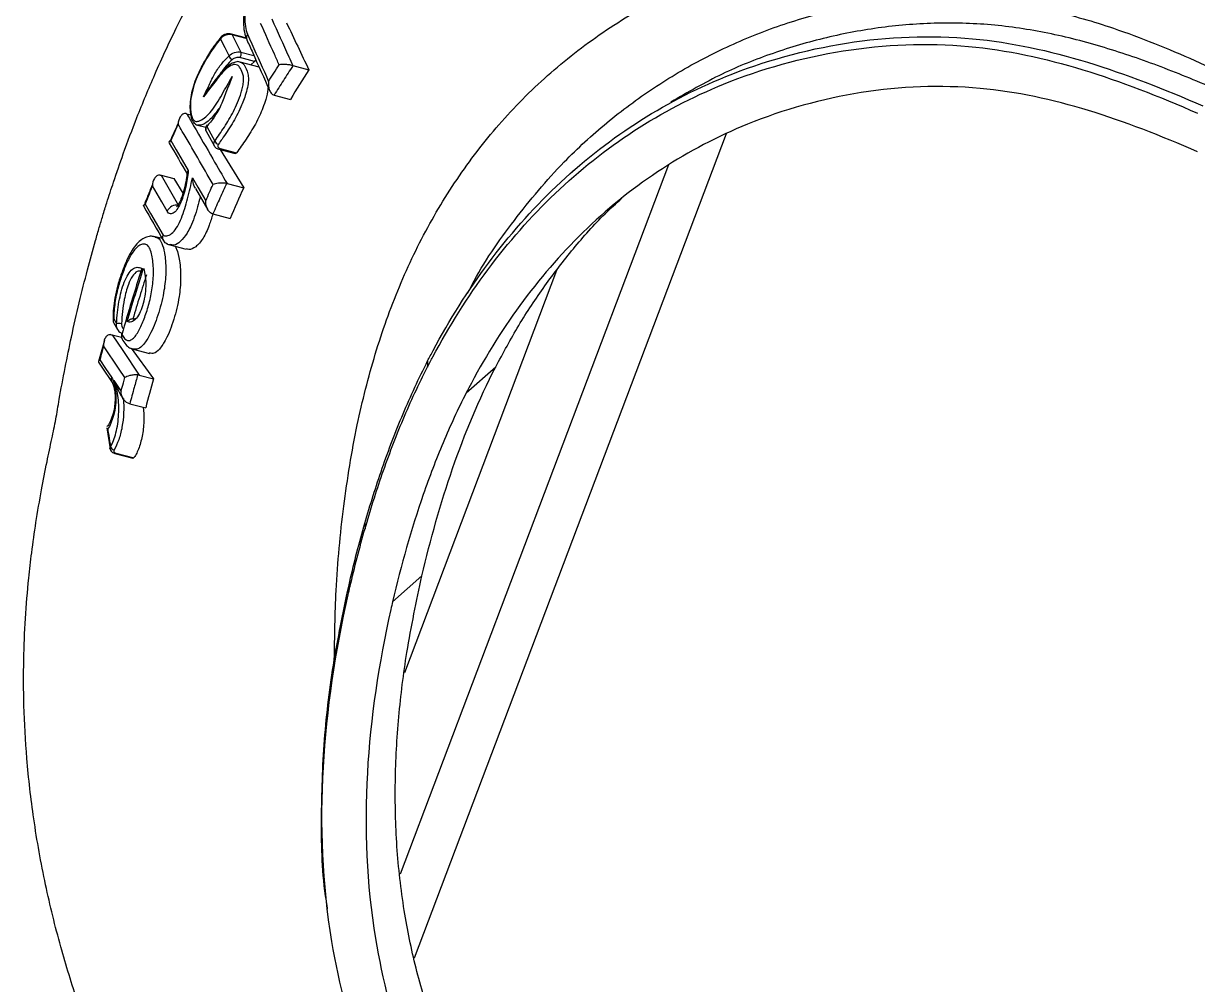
# Paper-space layout '_Dimétrica' of a CAD drawing. Header units: millimetres. Extents: x -54 to 63, y -56 to 58.
# Drawn here: x -54.1 to -3, y -7 to 34.8 of the extents above; entities that cross this region are included whole.
import ezdxf

# ---------------------------------------------------------------- set-up
doc = ezdxf.new("R2010")
doc.units = ezdxf.units.MM

psp = doc.layouts.new('_Dimétrica')

# ---------------------------------------------------------------- linework, layer by layer
at = {"color": 7, "linetype": 'Continuous', "lineweight": 25}
for p, q in [((-44.422, 34.181), (-45.03, 34.338)), ((-44.39, 34.152), (-44.999, 34.31)), ((-45.498, 34.198), (-45.495, 34.202)), ((-44.032, 33.147), (-44.673, 33.314)), ((-43.831, 32.907), (-44.654, 33.12)), ((-44.032, 33.147), (-44.184, 32.998)), ((-42.367, 32.968), (-41.665, 32.786)), ((-43.174, 31.682), (-42.465, 31.498)), ((-46.978, 30.871), (-46.804, 30.826)), ((-2.989, 30.898), (-2.991, 30.893)), ((-46.505, 30.374), (-46.15, 30.282)), ((-46.135, 30.11), (-45.774, 29.462)), ((-23.504, 30.004), (-37.085, -5.895)), ((-45.589, 29.327), (-44.871, 29.141)), ((-45.524, 29.36), (-44.81, 29.175)), ((-45.524, 29.31), (-44.5, 27.648)), ((-26.009, 28.651), (-37.692, -2.229)), ((-48.092, 28.196), (-47.333, 26.884)), ((-48.092, 28.196), (-47.538, 28.052)), ((-30.135, 28.406), (-30.206, 28.344)), ((-47.538, 28.052), (-47.143, 27.419)), ((-46.601, 27.624), (-46.064, 26.694)), ((-45.225, 27.836), (-44.5, 27.648)), ((-45.838, 26.51), (-45.086, 26.315)), ((-48.04, 25.44), (-48.347, 25.519)), ((-47.712, 25.159), (-46.997, 24.974)), ((-30.88, 24.048), (-37.508, 6.527)), ((-49.306, 21.935), (-49.18, 21.975)), ((-50.166, 21.784), (-49.986, 21.474)), ((-50.151, 21.939), (-50.034, 21.739)), ((-50.565, 20.994), (-50.814, 20.093)), ((-50.22, 21.246), (-49.814, 21.141)), ((-49.399, 20.661), (-48.423, 19.334)), ((-49.307, 20.618), (-48.6, 20.434)), ((-36.494, 20.111), (-36.5, 19.848)), ((-49.049, 19.496), (-48.423, 19.334)), ((-36.5, 19.848), (-36.496, 19.845)), ((-34.814, 18.722), (-33.533, 19.853)), ((-49.82, 18.573), (-49.726, 18.433)), ((-49.459, 18.246), (-48.766, 18.067)), ((-50.163, 17.739), (-50.167, 17.829)), ((-50.459, 17.199), (-50.31, 16.286)), ((-50.106, 16.085), (-49.322, 15.882)), ((-50.058, 16.1), (-49.284, 15.899)), ((-39.228, 13.045), (-39.22, 12.811)), ((-39.22, 12.811), (-39.216, 12.809)), ((-38.019, 9.631), (-36.744, 10.755)), ((-39.886, 10.502), (-39.875, 10.276)), ((-39.875, 10.276), (-39.87, 10.274))]:
    psp.add_line(p, q, dxfattribs=at)
at = {"color": 8, "linetype": 'Continuous', "lineweight": 25}
psp.add_line((-44.621, 33.556), (-44.056, 33.409), dxfattribs=at)
at = {"color": 7, "linetype": 'Continuous', "lineweight": 25, "flags": 128}
for points in [[(-44.999, 34.31), (-44.793, 33.899), (-44.621, 33.556)], [(-45.135, 33.393), (-45.308, 33.737), (-45.508, 34.135)], [(-46.109, 30.318), (-45.93, 29.994), (-45.758, 29.685)], [(-47.67, 29.71), (-47.435, 29.303), (-46.911, 28.396)], [(-47.832, 26.625), (-48.067, 27.032), (-48.473, 27.734)], [(-46.727, 28.077), (-46.492, 27.67), (-46.152, 27.081)], [(-48.786, 26.941), (-48.551, 26.534), (-48, 25.582)], [(-50.22, 21.246), (-49.767, 20.57), (-49.049, 19.496)], [(-49.674, 19.386), (-49.923, 19.758), (-50.596, 20.764)], [(-50.816, 20.061), (-50.669, 19.842), (-50.225, 19.178)], [(-50.763, 20.161), (-50.514, 19.789), (-50.253, 19.399)], [(-50.158, 19.256), (-49.956, 18.955), (-49.84, 18.782)]]:
    psp.add_lwpolyline(points, dxfattribs=at)
at = {"color": 8, "linetype": 'Continuous', "lineweight": 25}
for centre, radius, start, end in [((-45.045, 34.292), 0.049, 22.5181, 72.8485), ((-44.134, 34.188), 0.248, 144.253, 202.0898), ((-45.436, 34.156), 0.0753, 146.0439, 195.7325), ((-45.584, 29.398), 0.0714, 266.7071, 327.6278), ((-50.097, 16.14), 0.0556, 262.0905, 314.5937)]:
    psp.add_arc(centre, radius, start, end, dxfattribs=at)
at = {"color": 7, "linetype": 'Continuous', "lineweight": 25}
for centre, radius, start, end in [((-44.938, 33.431), 0.201, 190.8595, 254.6155), ((-44.849, 33.478), 0.242, 316.9646, 18.6409), ((-46.023, 30.336), 0.0879, 139.7446, 191.8823), ((-45.555, 29.758), 0.215, 199.8691, 258.1635), ((-47.424, 26.449), 0.444, 78.1798, 156.6613), ((-49.992, 19.57), 2.169, 85.4611, 91.1081), ((-49.775, 21.289), 0.0375, 167.2912, 219.9064), ((-50.122, 16.428), 0.183, 197.828, 264.3406)]:
    psp.add_arc(centre, radius, start, end, dxfattribs=at)
for points, knots in [([(-46.108, 37.112), (-46.536, 36.326), (-47.34, 34.852), (-48.332, 32.699), (-49.113, 30.821), (-49.701, 29.251), (-50.13, 28.01), (-50.423, 27.108), (-50.627, 26.45), (-50.79, 25.906), (-51.018, 25.122), (-51.316, 24.03), (-51.667, 22.627), (-51.991, 21.203), (-52.276, 19.808), (-52.524, 18.521), (-52.664, 17.594), (-52.851, 16.725), (-53.079, 15.646), (-53.314, 14.44), (-53.54, 13.118), (-53.723, 11.838), (-53.881, 10.45), (-54.01, 8.895), (-54.087, 7.047), (-54.078, 5.013), (-53.95, 2.702), (-53.653, 0.096), (-53.163, -2.643), (-52.507, -5.316), (-51.759, -7.75), (-50.967, -9.921), (-49.966, -12.323), (-48.659, -15.023), (-46.917, -18.087), (-45.304, -20.553), (-43.916, -22.493), (-42.823, -23.944), (-41.613, -25.463), (-40.325, -26.996), (-39.055, -28.43), (-37.914, -29.662), (-36.682, -30.945), (-35.189, -32.436), (-33.431, -34.098), (-31.596, -35.74), (-29.691, -37.36), (-27.522, -39.103), (-25.098, -40.931), (-22.533, -42.736), (-19.832, -44.51), (-17.045, -46.211), (-14.15, -47.844), (-11.181, -49.386), (-8.036, -50.877), (-4.635, -52.311), (-0.972, -53.637), (2.37, -54.621), (5.252, -55.298), (7.509, -55.732), (9.571, -56.041), (11.396, -56.238), (12.981, -56.345), (14.279, -56.386), (15.346, -56.385), (16.345, -56.359), (17.488, -56.294), (18.864, -56.162), (20.445, -55.929), (22.091, -55.584), (23.626, -55.156), (24.971, -54.693), (26.24, -54.177), (27.544, -53.561), (28.817, -52.866), (29.977, -52.153), (31.072, -51.411), (32.255, -50.529), (33.499, -49.493), (34.729, -48.348), (35.903, -47.132), (37.076, -45.783), (38.216, -44.33), (39.193, -42.961), (39.968, -41.801), (40.562, -40.868), (41.114, -39.97), (41.699, -38.985), (42.369, -37.819), (43.123, -36.461), (43.963, -34.908), (44.852, -33.229), (45.754, -31.481), (46.607, -29.789), (47.383, -28.212), (48.055, -26.819), (48.626, -25.613), (49.099, -24.597), (49.471, -23.786), (49.775, -23.117), (50.075, -22.452), (50.436, -21.641), (50.888, -20.611), (51.427, -19.362), (52.139, -17.673), (52.938, -15.719), (53.743, -13.677), (54.393, -11.971), (54.958, -10.447), (55.499, -8.951), (56.029, -7.443), (56.529, -5.981), (57.042, -4.438), (57.57, -2.848), (58.001, -1.398), (58.461, -0.164), (58.956, 1.196), (59.465, 2.631), (59.965, 4.083), (60.439, 5.5), (60.941, 7.057), (61.463, 8.748), (61.948, 10.429), (62.337, 11.919), (62.66, 13.317), (62.958, 14.841), (63.213, 16.601), (63.354, 18.519), (63.331, 20.442), (63.128, 22.331), (62.721, 24.212), (62.158, 25.924), (61.439, 27.41), (60.656, 28.64), (59.773, 29.755), (58.7, 30.882), (57.421, 32.001), (55.927, 33.101), (54.199, 34.206), (52.206, 35.323), (49.936, 36.466), (47.894, 37.433), (46.123, 38.24), (44.733, 38.856), (43.515, 39.383), (42.55, 39.793), (41.721, 40.137), (40.896, 40.472), (39.988, 40.875), (39.012, 41.322), (37.931, 41.815), (36.692, 42.371), (35.362, 42.962), (33.924, 43.594), (32.405, 44.256), (30.685, 44.997), (28.925, 45.748), (27.306, 46.432), (25.905, 47.021), (24.584, 47.573), (23.122, 48.183), (21.142, 49.008), (18.673, 50.033), (15.745, 51.228), (12.72, 52.419), (9.679, 53.552), (6.737, 54.564), (3.985, 55.416), (1.374, 56.126), (-1.204, 56.719), (-3.749, 57.179), (-6.237, 57.497), (-8.541, 57.663), (-10.648, 57.698), (-12.633, 57.628), (-14.709, 57.446), (-16.858, 57.139), (-19.304, 56.655), (-21.765, 56.023), (-24.477, 55.157), (-26.913, 54.219), (-29.061, 53.242), (-30.827, 52.334), (-32.364, 51.453), (-33.815, 50.533), (-35.166, 49.592), (-36.441, 48.617), (-37.509, 47.725), (-38.382, 46.945), (-39.18, 46.193), (-40.079, 45.291), (-41.114, 44.172), (-42.265, 42.814), (-43.509, 41.192), (-44.829, 39.283), (-45.666, 37.862), (-46.108, 37.112)], [0, 0, 0, 0, 0.00774, 0.014519, 0.020306, 0.025075, 0.028755, 0.031421, 0.033095, 0.034585, 0.036248, 0.040021, 0.044178, 0.048495, 0.052336, 0.056394, 0.059334, 0.062125, 0.065068, 0.068641, 0.072772, 0.076537, 0.07969, 0.084597, 0.089572, 0.095062, 0.101387, 0.108552, 0.116432, 0.12389, 0.13067, 0.136775, 0.142271, 0.151273, 0.160407, 0.169927, 0.174337, 0.179073, 0.184138, 0.18953, 0.194733, 0.199117, 0.202672, 0.208649, 0.21564, 0.221631, 0.227984, 0.235274, 0.243478, 0.251833, 0.259956, 0.268948, 0.27762, 0.286263, 0.295499, 0.305335, 0.315771, 0.326822, 0.333561, 0.339963, 0.34571, 0.350795, 0.355218, 0.358981, 0.361684, 0.364192, 0.367395, 0.37135, 0.375908, 0.381014, 0.385778, 0.389648, 0.393302, 0.397626, 0.402217, 0.405987, 0.409541, 0.413809, 0.418964, 0.423806, 0.428658, 0.433924, 0.439609, 0.444951, 0.448738, 0.451888, 0.45469, 0.458031, 0.461977, 0.466533, 0.471703, 0.477492, 0.48322, 0.488962, 0.49409, 0.498598, 0.502483, 0.505742, 0.508375, 0.510263, 0.512161, 0.514744, 0.518014, 0.521971, 0.526614, 0.533979, 0.540327, 0.545659, 0.549797, 0.554397, 0.559446, 0.563631, 0.567785, 0.573612, 0.578138, 0.581851, 0.585807, 0.590769, 0.59506, 0.599049, 0.60356, 0.609067, 0.614168, 0.618481, 0.622164, 0.626328, 0.631578, 0.637066, 0.642326, 0.647409, 0.652531, 0.657814, 0.661742, 0.665531, 0.669222, 0.672856, 0.677681, 0.682526, 0.687436, 0.693887, 0.700647, 0.707668, 0.711921, 0.716207, 0.719832, 0.72258, 0.724659, 0.727164, 0.729949, 0.73283, 0.735925, 0.7396, 0.743778, 0.747609, 0.752219, 0.757078, 0.762634, 0.767578, 0.771194, 0.774839, 0.779084, 0.783925, 0.792084, 0.800573, 0.809367, 0.81829, 0.826787, 0.834585, 0.841738, 0.848907, 0.856324, 0.863103, 0.869759, 0.875614, 0.880808, 0.886558, 0.89331, 0.89934, 0.907826, 0.915077, 0.923779, 0.930398, 0.935652, 0.941211, 0.945972, 0.95079, 0.955771, 0.960202, 0.963124, 0.966165, 0.969932, 0.974434, 0.979676, 0.98567, 0.992436, 1, 1, 1, 1]), ([(-40.556, 7.097), (-40.541, 8.108), (-40.507, 10.354), (-40.185, 13.775), (-39.628, 17.218), (-38.821, 20.418), (-37.777, 23.359), (-36.448, 26.117), (-34.833, 28.672), (-32.928, 31.003), (-30.73, 33.087), (-28.246, 34.897), (-25.509, 36.409), (-22.57, 37.598), (-19.548, 38.413), (-16.507, 38.848), (-13.496, 38.905), (-10.48, 38.557), (-7.485, 37.861), (-4.511, 36.889), (-0.976, 35.478), (3.1, 33.583), (7.729, 31.318), (12.18, 29.277), (16.475, 27.625), (20.575, 26.242), (24.721, 24.968), (28.442, 23.872), (31.724, 22.892), (34.523, 22.038), (36.879, 21.166), (38.722, 20.244), (40.073, 19.362), (41.241, 18.304), (42.206, 17.038), (42.582, 16.067), (42.775, 15.571)], [0, 0, 0, 0, 0.027727, 0.061628, 0.095063, 0.125011, 0.154567, 0.183839, 0.212974, 0.242156, 0.271606, 0.301565, 0.332013, 0.36268, 0.393295, 0.421625, 0.449592, 0.477225, 0.504862, 0.532766, 0.561035, 0.60612, 0.651664, 0.697136, 0.735652, 0.774181, 0.81294, 0.852096, 0.878491, 0.905026, 0.93075, 0.94539, 0.959342, 0.972754, 0.986059, 1, 1, 1, 1]), ([(-44.272, 36.028), (-44.287, 35.995), (-44.364, 35.828), (-44.448, 35.494), (-44.515, 35.054), (-44.507, 34.63), (-44.457, 34.306), (-44.379, 34.15), (-44.355, 34.102)], [0, 0, 0, 0, 0.05342, 0.263852, 0.473553, 0.686656, 0.904232, 1, 1, 1, 1]), ([(-44.24, 35.981), (-44.356, 35.693), (-44.427, 35.377), (-44.452, 34.937), (-44.446, 34.798), (-44.41, 34.542), (-44.379, 34.43), (-44.335, 34.333)], [0, 0, 0, 0, 0.5, 0.5, 0.75, 0.75, 1, 1, 1, 1]), ([(-34.753, 23.06), (-34.694, 23.177), (-34.127, 24.307), (-32.758, 26.257), (-30.788, 28.623), (-28.721, 30.515), (-26.687, 32.025), (-24.5, 33.319), (-22.186, 34.379), (-19.762, 35.194), (-17.243, 35.739), (-14.639, 35.993), (-11.971, 35.874), (-9.291, 35.403), (-6.315, 34.539), (-3.091, 33.229), (0.362, 31.548), (3.767, 29.764), (7.17, 27.985), (10.634, 26.351), (14.167, 24.93), (17.751, 23.722), (22.559, 22.296), (26.832, 21.171), (30.545, 20.193), (32.484, 19.63), (34.168, 19.022), (35.58, 18.368), (36.581, 17.789), (37.149, 17.348), (37.366, 17.179)], [0, 0, 0, 0, 0.005126, 0.049524, 0.093767, 0.127186, 0.160751, 0.194314, 0.22773, 0.260918, 0.294181, 0.327325, 0.360708, 0.394256, 0.427716, 0.473595, 0.519525, 0.565215, 0.610905, 0.656691, 0.702469, 0.748208, 0.793956, 0.88534, 0.909922, 0.934499, 0.959025, 0.974669, 0.990292, 1, 1, 1, 1]), ([(-42.957, 33.003), (-43.025, 33.156), (-43.094, 33.31), (-43.163, 33.464), (-43.363, 33.91), (-43.563, 34.356), (-43.764, 34.802)], [0, 0, 0, 0, 0.00075, 0.00075, 0.00075, 0.002928262, 0.002928262, 0.002928262, 0.002928262]), ([(-43.277, 34.997), (-43.031, 34.45), (-42.786, 33.903), (-42.541, 33.356), (-42.483, 33.226), (-42.425, 33.097), (-42.367, 32.968)], [0, 0, 0, 0, 0.002672109, 0.002672109, 0.002672109, 0.0033034, 0.0033034, 0.0033034, 0.0033034]), ([(-42.633, 34.83), (-42.472, 34.49), (-42.311, 34.149), (-41.988, 33.467), (-41.828, 33.127), (-41.665, 32.786)], [0, 0, 0, 0, 0.5, 0.5, 1, 1, 1, 1]), ([(-1.93, 31.829), (-2.757, 32.179), (-4.392, 32.871), (-6.867, 33.733), (-9.339, 34.388), (-11.826, 34.778), (-14.304, 34.859), (-16.756, 34.666), (-19.153, 34.222), (-21.473, 33.537), (-23.756, 32.626), (-25.174, 31.804), (-25.907, 31.379)], [0, 0, 0, 0, 0.102402, 0.202418, 0.30069, 0.398374, 0.49714, 0.595588, 0.694967, 0.794614, 0.893807, 1, 1, 1, 1]), ([(-44.999, 34.31), (-45.084, 34.333), (-45.188, 34.326), (-45.377, 34.261), (-45.459, 34.204), (-45.508, 34.135)], [0, 0, 0, 0, 0.5, 0.5, 1, 1, 1, 1]), ([(-45.03, 34.338), (-45.03, 34.338), (-45.068, 34.354), (-45.162, 34.355), (-45.299, 34.334), (-45.419, 34.28), (-45.471, 34.222), (-45.492, 34.199)], [0, 0, 0, 0, 0.0030621, 0.2536582, 0.5206851, 0.8007913, 1, 1, 1, 1]), ([(-44.335, 34.333), (-44.09, 33.786), (-43.845, 33.239), (-43.599, 32.691), (-43.538, 32.555), (-43.477, 32.418), (-43.416, 32.281)], [0, 0, 0, 0, 0.002671984, 0.002671984, 0.002671984, 0.003339843, 0.003339843, 0.003339843, 0.003339843]), ([(-36.494, 20.111), (-36.417, 20.262), (-36.339, 20.411), (-34.839, 23.221), (-33.041, 25.666), (-28.767, 29.742), (-26.293, 31.366), (-20.191, 33.839), (-16.435, 34.471), (-9.422, 33.83), (-6.127, 32.682), (-2.753, 31.212)], [0, 0, 0, 0, 0.012839, 0.012839, 0.242297, 0.242297, 0.471754, 0.471754, 0.747104, 0.747104, 1, 1, 1, 1]), ([(-45.494, 34.195), (-45.597, 34.069), (-45.836, 33.779), (-46.156, 33.26), (-46.43, 32.742), (-46.626, 32.29), (-46.752, 31.889), (-46.825, 31.499), (-46.85, 31.117), (-46.807, 30.801), (-46.763, 30.602), (-46.706, 30.539), (-46.7, 30.532)], [0, 0, 0, 0, 0.136156, 0.314933, 0.467647, 0.57044, 0.663895, 0.751188, 0.834008, 0.923266, 0.991325, 1, 1, 1, 1]), ([(-45.508, 34.135), (-45.679, 33.934), (-45.839, 33.712), (-46.143, 33.23), (-46.287, 32.971), (-46.489, 32.555), (-46.552, 32.412), (-46.665, 32.111), (-46.714, 31.95), (-46.786, 31.623), (-46.81, 31.454), (-46.823, 31.133), (-46.813, 30.978), (-46.77, 30.78), (-46.751, 30.719), (-46.702, 30.619), (-46.672, 30.581), (-46.601, 30.54), (-46.561, 30.536), (-46.48, 30.545), (-46.438, 30.559), (-46.313, 30.615), (-46.229, 30.67), (-46.062, 30.814), (-45.979, 30.902), (-45.819, 31.1), (-45.741, 31.21), (-45.588, 31.451), (-45.516, 31.581), (-45.297, 31.972), (-45.149, 32.231), (-44.999, 32.491)], [0, 0, 0, 0, 0.125, 0.125, 0.25, 0.25, 0.3125, 0.3125, 0.375, 0.375, 0.4375, 0.4375, 0.5, 0.5, 0.53125, 0.53125, 0.5625, 0.5625, 0.59375, 0.59375, 0.625, 0.625, 0.6875, 0.6875, 0.75, 0.75, 0.8125, 0.8125, 0.875, 0.875, 1, 1, 1, 1]), ([(-44.422, 34.179), (-44.415, 34.177), (-44.403, 34.173), (-44.394, 34.159), (-44.39, 34.152)], [0, 0, 0, 0, 0.526749, 1, 1, 1, 1]), ([(-44.364, 34.095), (-44.278, 33.904), (-43.946, 33.163), (-43.614, 32.423), (-43.368, 31.874)], [0, 0, 0, 0, 0.2586427, 1, 1, 1, 1]), ([(-36.5, 19.848), (-36.424, 19.997), (-36.346, 20.146), (-34.855, 22.942), (-33.068, 25.375), (-28.822, 29.428), (-26.366, 31.042), (-20.309, 33.501), (-16.578, 34.13), (-9.628, 33.5), (-6.355, 32.363), (-2.989, 30.898)], [0, 0, 0, 0, 0.012839, 0.012839, 0.242297, 0.242297, 0.471754, 0.471754, 0.747104, 0.747104, 1, 1, 1, 1]), ([(-46.248, 31.603), (-46.168, 31.776), (-46.087, 31.95), (-45.964, 32.21), (-45.923, 32.296), (-45.84, 32.469), (-45.797, 32.551), (-45.659, 32.785), (-45.558, 32.923), (-45.351, 33.173), (-45.244, 33.285), (-45.135, 33.393)], [0, 0, 0, 0, 0.25, 0.25, 0.375, 0.375, 0.5, 0.5, 0.75, 0.75, 1, 1, 1, 1]), ([(-45.135, 33.393), (-45.085, 33.457), (-45.001, 33.511), (-44.811, 33.572), (-44.706, 33.578), (-44.621, 33.556)], [0, 0, 0, 0, 0.5, 0.5, 1, 1, 1, 1]), ([(-44.673, 33.314), (-44.725, 33.327), (-44.791, 33.325), (-44.908, 33.296), (-44.959, 33.27), (-44.992, 33.238)], [0, 0, 0, 0, 0.5, 0.5, 1, 1, 1, 1]), ([(-43.982, 33.243), (-43.985, 33.233), (-43.992, 33.206), (-44.01, 33.172), (-44.026, 33.155), (-44.032, 33.147)], [0, 0, 0, 0, 0.262507, 0.677262, 1, 1, 1, 1]), ([(-45.758, 29.685), (-45.688, 29.782), (-45.618, 29.882), (-45.479, 30.085), (-45.41, 30.188), (-45.205, 30.506), (-45.072, 30.729), (-44.882, 31.098), (-44.82, 31.229), (-44.707, 31.503), (-44.655, 31.645), (-44.589, 31.867), (-44.569, 31.941), (-44.534, 32.092), (-44.52, 32.169), (-44.503, 32.318), (-44.501, 32.392), (-44.515, 32.522), (-44.531, 32.579), (-44.583, 32.738), (-44.624, 32.835), (-44.707, 32.943), (-44.737, 32.971), (-44.806, 33.006), (-44.844, 33.015), (-44.959, 33.015), (-45.042, 32.982), (-45.205, 32.878), (-45.286, 32.806), (-45.521, 32.567), (-45.668, 32.372), (-45.961, 31.988), (-46.105, 31.796), (-46.248, 31.603)], [0, 0, 0, 0, 0.0625, 0.0625, 0.125, 0.125, 0.25, 0.25, 0.3125, 0.3125, 0.375, 0.375, 0.40625, 0.40625, 0.4375, 0.4375, 0.46875, 0.46875, 0.5, 0.5, 0.5625, 0.5625, 0.59375, 0.59375, 0.625, 0.625, 0.6875, 0.6875, 0.75, 0.75, 0.875, 0.875, 1, 1, 1, 1]), ([(-44.653, 33.117), (-44.656, 33.119), (-44.717, 33.153), (-44.861, 33.127), (-45.055, 33.053), (-45.266, 32.886), (-45.519, 32.628), (-45.756, 32.325), (-45.909, 32.115), (-45.964, 32.04)], [0, 0, 0, 0, 0.007522, 0.125897, 0.25182, 0.402303, 0.59441, 0.856118, 1, 1, 1, 1]), ([(-43.416, 32.281), (-43.341, 32.4), (-43.266, 32.519), (-43.19, 32.638), (-43.113, 32.76), (-43.035, 32.881), (-42.957, 33.003)], [0, 0, 0, 0, 0.0004729517, 0.0004729517, 0.0004729517, 0.0009567223, 0.0009567223, 0.0009567223, 0.0009567223]), ([(-42.358, 32.965), (-42.498, 32.751), (-42.636, 32.536), (-42.773, 32.321), (-42.908, 32.108), (-43.042, 31.895), (-43.174, 31.682)], [0, 0, 0, 0, 0.000856119, 0.000856119, 0.000856119, 0.001701371, 0.001701371, 0.001701371, 0.001701371]), ([(-42.367, 32.968), (-42.417, 32.982), (-42.477, 32.993), (-42.593, 33.009), (-42.65, 33.014), (-42.807, 33.02), (-42.893, 33.014), (-42.957, 33.003)], [0, 0, 0, 0, 0.25, 0.25, 0.5, 0.5, 1, 1, 1, 1]), ([(-44.999, 32.491), (-45.082, 32.284), (-45.164, 32.076), (-45.286, 31.765), (-45.326, 31.661), (-45.407, 31.453), (-45.446, 31.349), (-45.668, 30.857), (-45.887, 30.562), (-46.109, 30.318)], [0, 0, 0, 0, 0.25, 0.25, 0.375, 0.375, 0.5, 0.5, 1, 1, 1, 1]), ([(-43.416, 32.281), (-43.418, 32.257), (-43.424, 32.214), (-43.425, 32.154), (-43.421, 32.06), (-43.402, 31.953), (-43.356, 31.843), (-43.308, 31.769), (-43.248, 31.71), (-43.198, 31.691), (-43.174, 31.682)], [0, 0, 0, 0, 0.102703, 0.186212, 0.250529, 0.499413, 0.632452, 0.749888, 0.879112, 1, 1, 1, 1]), ([(-2.987, 29.217), (-6.184, 30.609), (-9.293, 31.689), (-15.893, 32.287), (-19.436, 31.69), (-25.189, 29.354), (-27.522, 27.821), (-31.554, 23.971), (-33.252, 21.661), (-34.668, 19.005), (-34.741, 18.864), (-34.814, 18.722)], [0.7180504, 0.7180504, 0.7180504, 0.7180504, 0.760959, 0.760959, 0.8076771, 0.8076771, 0.8466089, 0.8466089, 0.8855407, 0.8855407, 0.887719, 0.887719, 0.887719, 0.887719]), ([(-46.248, 31.603), (-46.176, 31.724), (-46.089, 31.871), (-45.978, 32.011), (-45.959, 32.036)], [0, 0, 0, 0, 0.8246931, 1, 1, 1, 1]), ([(-43.441, 32.037), (-43.443, 32.003), (-43.449, 31.827), (-43.567, 31.381), (-43.81, 30.735), (-44.191, 30.067), (-44.534, 29.557), (-44.743, 29.267), (-44.81, 29.175)], [0, 0, 0, 0, 0.029155, 0.154017, 0.372768, 0.622592, 0.879341, 1, 1, 1, 1]), ([(-47.006, 30.877), (-47.059, 30.886), (-47.11, 30.874), (-47.198, 30.822), (-47.234, 30.784), (-47.32, 30.649), (-47.349, 30.537), (-47.354, 30.423)], [0, 0, 0, 0, 0.25, 0.25, 0.5, 0.5, 1, 1, 1, 1]), ([(-46.978, 30.871), (-46.878, 30.698), (-46.778, 30.525), (-46.678, 30.351), (-46.399, 29.868), (-46.12, 29.386), (-45.841, 28.903), (-45.636, 28.547), (-45.431, 28.191), (-45.225, 27.836)], [0, 0, 0, 0, 0.000959241, 0.000959241, 0.000959241, 0.00363135, 0.00363135, 0.00363135, 0.005599529, 0.005599529, 0.005599529, 0.005599529]), ([(-47.352, 30.454), (-47.457, 30.231), (-47.587, 29.959), (-47.701, 29.684), (-47.722, 29.633)], [0, 0, 0, 0, 0.816173, 1, 1, 1, 1]), ([(-47.354, 30.423), (-47.403, 30.313), (-47.453, 30.203), (-47.501, 30.093), (-47.558, 29.965), (-47.614, 29.838), (-47.67, 29.71)], [0, 0, 0, 0, 0.0003995513, 0.0003995513, 0.0003995513, 0.0008630711, 0.0008630711, 0.0008630711, 0.0008630711]), ([(-45.835, 27.794), (-46.28, 28.565), (-46.725, 29.335), (-47.171, 30.106), (-47.232, 30.212), (-47.293, 30.317), (-47.354, 30.423)], [0, 0, 0, 0, 0.004265101, 0.004265101, 0.004265101, 0.004849306, 0.004849306, 0.004849306, 0.004849306]), ([(-46.7, 30.532), (-46.671, 30.488), (-46.618, 30.409), (-46.531, 30.389), (-46.491, 30.38)], [0, 0, 0, 0, 0.5482193, 1, 1, 1, 1]), ([(-46.089, 30.392), (-46.111, 30.364), (-46.152, 30.312), (-46.167, 30.217), (-46.158, 30.145), (-46.136, 30.116), (-46.132, 30.111)], [0, 0, 0, 0, 0.338539, 0.644195, 0.935297, 1, 1, 1, 1]), ([(-47.67, 29.71), (-47.675, 29.708), (-47.689, 29.701), (-47.73, 29.679), (-47.766, 29.65), (-47.75, 29.624), (-47.745, 29.615)], [0, 0, 0, 0, 0.082897, 0.224432, 0.759672, 1, 1, 1, 1]), ([(-47.749, 29.613), (-47.746, 29.606), (-47.479, 29.145), (-47.212, 28.683), (-46.949, 28.228)], [0, 0, 0, 0, 0.014067, 1, 1, 1, 1]), ([(-45.769, 29.463), (-45.76, 29.446), (-45.735, 29.399), (-45.669, 29.352), (-45.612, 29.337), (-45.587, 29.33)], [0, 0, 0, 0, 0.258245, 0.683933, 1, 1, 1, 1]), ([(-45.599, 29.548), (-45.626, 29.51), (-45.634, 29.47), (-45.608, 29.4), (-45.573, 29.373), (-45.524, 29.36)], [0, 0, 0, 0, 0.5, 0.5, 1, 1, 1, 1]), ([(-44.81, 29.175), (-44.818, 29.165), (-44.834, 29.147), (-44.856, 29.137), (-44.867, 29.141), (-44.871, 29.143)], [0, 0, 0, 0, 0.409197, 0.818423, 1, 1, 1, 1]), ([(-48.134, 28.203), (-48.187, 28.21), (-48.239, 28.196), (-48.326, 28.141), (-48.361, 28.1), (-48.445, 27.962), (-48.471, 27.849), (-48.473, 27.734)], [0, 0, 0, 0, 0.25, 0.25, 0.5, 0.5, 1, 1, 1, 1]), ([(-46.911, 28.396), (-46.924, 28.277), (-46.935, 28.156), (-46.972, 27.919), (-46.996, 27.802), (-47.05, 27.57), (-47.081, 27.455), (-47.15, 27.235), (-47.187, 27.13), (-47.272, 26.929), (-47.318, 26.838), (-47.418, 26.68), (-47.471, 26.615), (-47.583, 26.527), (-47.64, 26.505), (-47.745, 26.52), (-47.794, 26.559), (-47.832, 26.625)], [0, 0, 0, 0, 0.125, 0.125, 0.25, 0.25, 0.375, 0.375, 0.5, 0.5, 0.625, 0.625, 0.75, 0.75, 0.875, 0.875, 1, 1, 1, 1]), ([(-46.965, 28.294), (-46.972, 28.229), (-46.992, 28.026), (-47.061, 27.68), (-47.164, 27.318), (-47.275, 27.044), (-47.361, 26.889), (-47.419, 26.824), (-47.422, 26.822), (-47.424, 26.821)], [0, 0, 0, 0, 0.106164, 0.32696, 0.558725, 0.724888, 0.853271, 0.942566, 1, 1, 1, 1]), ([(-46.911, 28.396), (-46.917, 28.39), (-46.93, 28.375), (-46.954, 28.341), (-46.958, 28.313), (-46.961, 28.294)], [0, 0, 0, 0, 0.187212, 0.445425, 1, 1, 1, 1]), ([(-48.468, 27.789), (-48.576, 27.535), (-48.706, 27.23), (-48.819, 26.924), (-48.838, 26.873)], [0, 0, 0, 0, 0.836015, 1, 1, 1, 1]), ([(-48.473, 27.734), (-48.52, 27.615), (-48.568, 27.496), (-48.615, 27.377), (-48.672, 27.232), (-48.73, 27.086), (-48.786, 26.941)], [0, 0, 0, 0, 0.0004288727, 0.0004288727, 0.0004288727, 0.0009533956, 0.0009533956, 0.0009533956, 0.0009533956]), ([(-48, 25.582), (-47.936, 25.549), (-47.866, 25.548), (-47.725, 25.593), (-47.655, 25.639), (-47.515, 25.775), (-47.449, 25.863), (-47.325, 26.078), (-47.267, 26.202), (-47.108, 26.592), (-47.02, 26.879), (-46.903, 27.323), (-46.867, 27.474), (-46.798, 27.775), (-46.762, 27.926), (-46.727, 28.077)], [0, 0, 0, 0, 0.125, 0.125, 0.25, 0.25, 0.375, 0.375, 0.5, 0.5, 0.75, 0.75, 0.875, 0.875, 1, 1, 1, 1]), ([(-46.596, 27.627), (-46.615, 27.66), (-46.692, 27.791), (-46.718, 27.95), (-46.726, 28.066), (-46.727, 28.077)], [0, 0, 0, 0, 0.230016, 0.92929, 1, 1, 1, 1]), ([(-46.152, 27.081), (-46.096, 27.209), (-46.04, 27.337), (-45.983, 27.465), (-45.934, 27.575), (-45.885, 27.684), (-45.835, 27.794)], [0, 0, 0, 0, 0.0004639313, 0.0004639313, 0.0004639313, 0.0008633374, 0.0008633374, 0.0008633374, 0.0008633374]), ([(-45.247, 27.841), (-45.344, 27.628), (-45.44, 27.416), (-45.534, 27.203), (-45.637, 26.973), (-45.738, 26.742), (-45.838, 26.51)], [0.000000852, 0.000000852, 0.000000852, 0.000000852, 0.000773262, 0.000773262, 0.000773262, 0.00161133, 0.00161133, 0.00161133, 0.00161133]), ([(-45.247, 27.841), (-45.3, 27.851), (-45.361, 27.856), (-45.481, 27.858), (-45.538, 27.855), (-45.695, 27.839), (-45.777, 27.818), (-45.835, 27.794)], [0, 0, 0, 0, 0.25, 0.25, 0.5, 0.5, 1, 1, 1, 1]), ([(-45.871, 26.52), (-45.921, 26.536), (-45.966, 26.568), (-46.041, 26.651), (-46.071, 26.701), (-46.138, 26.857), (-46.156, 26.972), (-46.152, 27.081)], [0, 0, 0, 0, 0.25, 0.25, 0.5, 0.5, 1, 1, 1, 1]), ([(-33.533, 19.853), (-33.206, 20.458), (-32.551, 21.673), (-31.418, 23.39), (-30.164, 25.013), (-29.041, 26.29), (-28.29, 26.971), (-28.043, 27.195)], [0, 0, 0, 0, 0.2222475, 0.4454174, 0.6676827, 0.8910455, 1, 1, 1, 1]), ([(-48.852, 26.854), (-48.857, 26.862), (-48.872, 26.889), (-48.831, 26.919), (-48.791, 26.938), (-48.786, 26.941)], [0, 0, 0, 0, 0.2845649, 0.9129707, 1, 1, 1, 1]), ([(-48.857, 26.851), (-48.854, 26.847), (-48.561, 26.339), (-48.267, 25.831), (-47.976, 25.328)], [0, 0, 0, 0, 0.007806, 1, 1, 1, 1]), ([(-45.844, 26.512), (-45.895, 26.344), (-46.013, 25.957), (-46.259, 25.422), (-46.571, 25.061), (-46.829, 24.934), (-46.958, 24.978), (-46.993, 24.99)], [0, 0, 0, 0, 0.1935552, 0.4444024, 0.6976928, 0.9175194, 1, 1, 1, 1]), ([(-47.81, 25.201), (-47.888, 25.223), (-47.95, 25.274), (-48.018, 25.413), (-48.024, 25.499), (-48, 25.582)], [0, 0, 0, 0, 0.5, 0.5, 1, 1, 1, 1]), ([(-48.352, 25.51), (-48.405, 25.523), (-48.533, 25.555), (-48.739, 25.507), (-48.956, 25.397), (-49.168, 25.203), (-49.376, 24.919), (-49.582, 24.53), (-49.779, 24.045), (-49.953, 23.525), (-50.083, 23.005), (-50.159, 22.525), (-50.19, 22.137), (-50.181, 21.921), (-50.179, 21.847)], [0, 0, 0, 0, 0.0390836, 0.0962477, 0.1613541, 0.237385, 0.3265833, 0.4308343, 0.5498595, 0.675246, 0.7800278, 0.8730399, 0.9570812, 1, 1, 1, 1]), ([(-49.804, 21.265), (-49.733, 21.128), (-49.647, 21.027), (-49.504, 20.991), (-49.455, 20.998), (-49.357, 21.047), (-49.309, 21.087), (-49.216, 21.19), (-49.171, 21.253), (-49.084, 21.392), (-49.042, 21.468), (-48.922, 21.715), (-48.849, 21.896), (-48.713, 22.283), (-48.65, 22.49), (-48.57, 22.811), (-48.546, 22.921), (-48.503, 23.146), (-48.484, 23.262), (-48.454, 23.493), (-48.443, 23.609), (-48.429, 23.842), (-48.427, 23.96), (-48.431, 24.185), (-48.437, 24.295), (-48.459, 24.509), (-48.474, 24.614), (-48.515, 24.806), (-48.54, 24.895), (-48.604, 25.047), (-48.642, 25.108), (-48.732, 25.183), (-48.782, 25.199), (-48.884, 25.202), (-48.935, 25.189), (-49.038, 25.141), (-49.09, 25.105), (-49.19, 25.015), (-49.239, 24.96), (-49.334, 24.834), (-49.38, 24.763), (-49.468, 24.612), (-49.51, 24.532), (-49.631, 24.278), (-49.706, 24.093), (-49.845, 23.708), (-49.909, 23.51), (-50.022, 23.091), (-50.071, 22.867), (-50.12, 22.526), (-50.133, 22.41), (-50.149, 22.175), (-50.152, 22.056), (-50.151, 21.939)], [0, 0, 0, 0, 0.0625, 0.0625, 0.09375, 0.09375, 0.125, 0.125, 0.15625, 0.15625, 0.1875, 0.1875, 0.25, 0.25, 0.3125, 0.3125, 0.34375, 0.34375, 0.375, 0.375, 0.40625, 0.40625, 0.4375, 0.4375, 0.46875, 0.46875, 0.5, 0.5, 0.53125, 0.53125, 0.5625, 0.5625, 0.59375, 0.59375, 0.625, 0.625, 0.65625, 0.65625, 0.6875, 0.6875, 0.71875, 0.71875, 0.75, 0.75, 0.8125, 0.8125, 0.875, 0.875, 0.9375, 0.9375, 0.96875, 0.96875, 1, 1, 1, 1]), ([(-47.492, 25.102), (-47.468, 25.063), (-47.372, 24.908), (-47.274, 24.427), (-47.222, 23.717), (-47.304, 22.813), (-47.533, 21.891), (-47.834, 21.111), (-48.14, 20.629), (-48.39, 20.409), (-48.535, 20.444), (-48.595, 20.458)], [0, 0, 0, 0, 0.033167, 0.132294, 0.259654, 0.386516, 0.555132, 0.730095, 0.844693, 0.936214, 1, 1, 1, 1]), ([(-47.86, 25.224), (-47.846, 25.215), (-47.81, 25.191), (-47.75, 25.18), (-47.712, 25.174)], [0, 0, 0, 0, 0.373045, 1, 1, 1, 1]), ([(-50.034, 21.739), (-50.019, 22.06), (-49.984, 22.373), (-49.901, 22.832), (-49.868, 22.983), (-49.792, 23.27), (-49.749, 23.407), (-49.65, 23.664), (-49.595, 23.779), (-49.474, 23.976), (-49.408, 24.054), (-49.273, 24.16), (-49.202, 24.188), (-49.066, 24.191), (-48.999, 24.163), (-48.933, 24.139)], [0, 0, 0, 0, 0.25, 0.25, 0.375, 0.375, 0.5, 0.5, 0.625, 0.625, 0.75, 0.75, 0.875, 0.875, 1, 1, 1, 1]), ([(-48.858, 24.143), (-48.824, 24.035), (-48.798, 23.912), (-48.767, 23.648), (-48.761, 23.504), (-48.769, 23.216), (-48.783, 23.067), (-48.829, 22.782), (-48.861, 22.642), (-48.979, 22.259), (-49.088, 22.051), (-49.265, 21.866), (-49.328, 21.825), (-49.45, 21.79), (-49.512, 21.796), (-49.571, 21.826)], [0, 0, 0, 0, 0.125, 0.125, 0.25, 0.25, 0.375, 0.375, 0.5, 0.5, 0.75, 0.75, 0.875, 0.875, 1, 1, 1, 1]), ([(-49.571, 21.826), (-49.455, 22.22), (-49.337, 22.614), (-49.215, 23.008), (-49.099, 23.387), (-48.98, 23.765), (-48.858, 24.143)], [0, 0, 0, 0, 0.001359736, 0.001359736, 0.001359736, 0.00266502, 0.00266502, 0.00266502, 0.00266502]), ([(-48.734, 23.86), (-48.834, 23.548), (-48.931, 23.236), (-49.027, 22.923), (-49.128, 22.596), (-49.227, 22.267), (-49.324, 21.939), (-49.324, 21.939), (-49.324, 21.938), (-49.325, 21.938)], [0, 0, 0, 0, 0.001077965, 0.001077965, 0.001077965, 0.002209447, 0.002209447, 0.002209447, 0.002211103, 0.002211103, 0.002211103, 0.002211103]), ([(-50.151, 21.939), (-50.155, 21.932), (-50.174, 21.901), (-50.191, 21.846), (-50.174, 21.804), (-50.165, 21.784)], [0, 0, 0, 0, 0.136941, 0.582954, 1, 1, 1, 1]), ([(-49.983, 21.478), (-49.966, 21.45), (-49.929, 21.389), (-49.856, 21.333), (-49.802, 21.322), (-49.785, 21.319)], [0, 0, 0, 0, 0.369977, 0.800636, 1, 1, 1, 1]), ([(-49.325, 21.938), (-49.35, 21.94), (-49.38, 21.934), (-49.432, 21.917), (-49.455, 21.906), (-49.516, 21.873), (-49.548, 21.849), (-49.571, 21.826)], [0, 0, 0, 0, 0.25, 0.25, 0.5, 0.5, 1, 1, 1, 1]), ([(-50.292, 21.257), (-50.346, 21.258), (-50.397, 21.24), (-50.481, 21.178), (-50.513, 21.135), (-50.586, 20.992), (-50.603, 20.878), (-50.596, 20.764)], [0, 0, 0, 0, 0.25, 0.25, 0.5, 0.5, 1, 1, 1, 1]), ([(-49.812, 21.297), (-49.818, 21.257), (-49.831, 21.179), (-49.816, 21.093), (-49.79, 21.062), (-49.789, 21.06)], [0, 0, 0, 0, 0.497884, 0.972291, 1, 1, 1, 1]), ([(-49.789, 21.061), (-49.788, 21.058), (-49.749, 20.978), (-49.652, 20.837), (-49.494, 20.682), (-49.36, 20.643), (-49.305, 20.627)], [0, 0, 0, 0, 0.015321, 0.423004, 0.760736, 1, 1, 1, 1]), ([(-50.596, 20.764), (-50.618, 20.686), (-50.639, 20.608), (-50.661, 20.53), (-50.695, 20.407), (-50.729, 20.284), (-50.763, 20.161)], [0, 0, 0, 0, 0.0002708639, 0.0002708639, 0.0002708639, 0.0006972593, 0.0006972593, 0.0006972593, 0.0006972593]), ([(-50.763, 20.161), (-50.767, 20.158), (-50.795, 20.139), (-50.83, 20.104), (-50.818, 20.076), (-50.813, 20.063)], [0, 0, 0, 0, 0.089245, 0.578434, 1, 1, 1, 1]), ([(-39.228, 13.045), (-38.997, 13.851), (-38.746, 14.649), (-38.194, 16.239), (-37.892, 17.032), (-37.234, 18.593), (-36.879, 19.361), (-36.494, 20.111)], [0.2550946, 0.2550946, 0.2550946, 0.2550946, 0.5000856, 0.5000856, 0.7500428, 0.7500428, 1, 1, 1, 1]), ([(-49.111, 19.506), (-49.167, 19.509), (-49.229, 19.507), (-49.348, 19.494), (-49.403, 19.484), (-49.551, 19.448), (-49.625, 19.417), (-49.674, 19.386)], [0, 0, 0, 0, 0.25, 0.25, 0.5, 0.5, 1, 1, 1, 1]), ([(-49.111, 19.506), (-49.164, 19.32), (-49.216, 19.135), (-49.267, 18.949), (-49.332, 18.715), (-49.396, 18.481), (-49.459, 18.246)], [0.000006885, 0.000006885, 0.000006885, 0.000006885, 0.000650314, 0.000650314, 0.000650314, 0.001461974, 0.001461974, 0.001461974, 0.001461974]), ([(-39.22, 12.811), (-38.99, 13.614), (-38.74, 14.409), (-38.191, 15.993), (-37.89, 16.783), (-37.236, 18.337), (-36.882, 19.101), (-36.5, 19.848)], [0.2550946, 0.2550946, 0.2550946, 0.2550946, 0.5000856, 0.5000856, 0.7500428, 0.7500428, 1, 1, 1, 1]), ([(-36.744, 10.755), (-36.376, 12.343), (-35.935, 13.905), (-34.877, 16.953), (-34.26, 18.433), (-33.533, 19.853)], [0, 0, 0, 0, 0.5, 0.5, 1, 1, 1, 1]), ([(-50.297, 16.372), (-50.249, 16.452), (-50.205, 16.545), (-50.125, 16.751), (-50.089, 16.867), (-49.998, 17.231), (-49.957, 17.507), (-49.935, 17.925), (-49.934, 18.067), (-49.945, 18.34), (-49.956, 18.474), (-49.993, 18.731), (-50.018, 18.85), (-50.079, 19.069), (-50.116, 19.17), (-50.158, 19.256)], [0, 0, 0, 0, 0.125, 0.125, 0.25, 0.25, 0.5, 0.5, 0.625, 0.625, 0.75, 0.75, 0.875, 0.875, 1, 1, 1, 1]), ([(-50.253, 19.399), (-50.259, 19.363), (-50.271, 19.291), (-50.255, 19.216), (-50.229, 19.188), (-50.226, 19.184)], [0, 0, 0, 0, 0.468744, 0.937488, 1, 1, 1, 1]), ([(-50.253, 19.399), (-50.202, 19.316), (-50.159, 19.206), (-50.096, 18.949), (-50.075, 18.801), (-50.06, 18.495), (-50.065, 18.333), (-50.097, 18.024), (-50.125, 17.874), (-50.163, 17.739)], [0, 0, 0, 0, 0.25, 0.25, 0.5, 0.5, 0.75, 0.75, 1, 1, 1, 1]), ([(-50.229, 19.182), (-50.216, 19.16), (-50.188, 19.109), (-50.136, 18.94), (-50.099, 18.695), (-50.092, 18.392), (-50.119, 18.083), (-50.162, 17.912), (-50.182, 17.831)], [0, 0, 0, 0, 0.120043, 0.265099, 0.440564, 0.629872, 0.825644, 1, 1, 1, 1]), ([(-50.158, 19.256), (-50.138, 19.219), (-50.074, 19.095), (-49.978, 18.878), (-49.889, 18.671), (-49.825, 18.581), (-49.819, 18.574)], [0, 0, 0, 0, 0.193814, 0.653113, 0.972397, 1, 1, 1, 1]), ([(-49.84, 18.782), (-49.807, 18.906), (-49.773, 19.03), (-49.738, 19.154), (-49.717, 19.231), (-49.696, 19.308), (-49.674, 19.386)], [0, 0, 0, 0, 0.0004292577, 0.0004292577, 0.0004292577, 0.000697425, 0.000697425, 0.000697425, 0.000697425]), ([(-49.736, 18.471), (-49.7, 18.068), (-49.724, 17.63), (-49.833, 17.033), (-49.881, 16.847), (-49.999, 16.511), (-50.065, 16.366), (-50.14, 16.246)], [0, 0, 0, 0, 0.5, 0.5, 0.75, 0.75, 1, 1, 1, 1]), ([(-49.535, 18.27), (-49.631, 18.305), (-49.707, 18.39), (-49.806, 18.576), (-49.833, 18.68), (-49.84, 18.782)], [0, 0, 0, 0, 0.5, 0.5, 1, 1, 1, 1]), ([(-34.814, 18.722), (-35.177, 18.013), (-35.513, 17.287), (-36.134, 15.811), (-36.42, 15.061), (-37.209, 12.781), (-37.65, 11.219), (-38.019, 9.631)], [0, 0, 0, 0, 0.25, 0.25, 0.5, 0.5, 1, 1, 1, 1]), ([(-48.87, 18.094), (-48.857, 17.916), (-48.828, 17.52), (-48.895, 16.895), (-49.043, 16.314), (-49.195, 16.016), (-49.281, 15.903), (-49.284, 15.899)], [0, 0, 0, 0, 0.20944, 0.466708, 0.727834, 0.990477, 1, 1, 1, 1]), ([(-50.18, 17.83), (-50.18, 17.829), (-50.213, 17.704), (-50.292, 17.505), (-50.397, 17.305), (-50.442, 17.257), (-50.454, 17.245)], [0, 0, 0, 0, 0.004798, 0.43573, 0.847171, 1, 1, 1, 1]), ([(-50.461, 17.198), (-50.462, 17.193), (-50.467, 17.176), (-50.444, 17.154), (-50.423, 17.138), (-50.419, 17.135)], [0, 0, 0, 0, 0.2369347, 0.8528465, 1, 1, 1, 1]), ([(-50.419, 17.135), (-50.405, 17.045), (-50.391, 16.955), (-50.376, 16.865), (-50.35, 16.701), (-50.323, 16.536), (-50.297, 16.372)], [0, 0, 0, 0, 0.0002984604, 0.0002984604, 0.0002984604, 0.0008426413, 0.0008426413, 0.0008426413, 0.0008426413]), ([(-50.318, 16.288), (-50.313, 16.264), (-50.301, 16.213), (-50.246, 16.151), (-50.18, 16.106), (-50.127, 16.094), (-50.104, 16.088)], [0, 0, 0, 0, 0.229614, 0.498939, 0.779954, 1, 1, 1, 1]), ([(-50.14, 16.246), (-50.16, 16.215), (-50.164, 16.185), (-50.136, 16.133), (-50.104, 16.112), (-50.058, 16.1)], [0, 0, 0, 0, 0.5, 0.5, 1, 1, 1, 1]), ([(-49.284, 15.899), (-49.291, 15.892), (-49.303, 15.879), (-49.316, 15.882), (-49.322, 15.883)], [0, 0, 0, 0, 0.5512922, 1, 1, 1, 1]), ([(42.775, 15.571), (42.935, 14.958), (43.254, 13.744), (43.318, 11.901), (43.129, 10.097), (42.715, 8.32), (42.136, 6.564), (41.44, 4.82), (40.677, 3.085), (38.53, -1.712), (35.232, -9.188), (30.92, -19.392), (28.021, -26.737), (26.23, -31.564), (25.348, -33.792), (24.362, -35.952), (23.21, -38.006), (21.831, -39.907), (20.197, -41.594), (18.339, -43.03), (16.292, -44.158), (14.078, -44.908), (11.653, -45.281), (9.055, -45.291), (6.321, -44.964), (3.589, -44.378), (0.898, -43.603), (-1.996, -42.614), (-5.073, -41.374), (-8.33, -39.847), (-11.825, -38.001), (-15.572, -35.818), (-19.507, -33.214), (-22.926, -30.692), (-24.912, -28.907), (-25.716, -28.184)], [0, 0, 0, 0, 0.015907, 0.031547, 0.047349, 0.063536, 0.080165, 0.097171, 0.114413, 0.131721, 0.240165, 0.336538, 0.4326, 0.454399, 0.476113, 0.497696, 0.519187, 0.540757, 0.562557, 0.584349, 0.605884, 0.627039, 0.648017, 0.67164, 0.695517, 0.719538, 0.743427, 0.766877, 0.797027, 0.826905, 0.856873, 0.895506, 0.934484, 0.973489, 1, 1, 1, 1]), ([(16.325, -37.645), (16.016, -37.894), (15.15, -38.592), (13.494, -39.405), (11.378, -40.011), (9.268, -40.163), (7.253, -40.052), (5.37, -39.788), (3.477, -39.4), (0.787, -38.712), (-2.674, -37.574), (-6.867, -35.823), (-10.995, -33.765), (-14.875, -31.583), (-18.501, -29.336), (-21.865, -27.002), (-25.112, -24.432), (-27.778, -21.969), (-29.884, -19.707), (-31.503, -17.728), (-32.986, -15.616), (-34.288, -13.4), (-35.395, -11.11), (-36.312, -8.754), (-37.036, -6.317), (-37.569, -3.724), (-37.87, -1.012), (-37.937, 1.81), (-37.778, 4.63), (-37.407, 7.631), (-36.979, 9.65), (-36.744, 10.755)], [0, 0, 0, 0, 0.015334, 0.042993, 0.070025, 0.097979, 0.120461, 0.143128, 0.166153, 0.189243, 0.241428, 0.294, 0.34745, 0.401083, 0.447533, 0.494119, 0.54132, 0.588852, 0.617524, 0.646341, 0.675702, 0.7053, 0.733985, 0.762894, 0.792517, 0.82239, 0.855735, 0.889364, 0.923702, 0.958218, 1, 1, 1, 1]), ([(32.364, -5.775), (31.469, -7.8), (30.562, -9.823), (28.392, -14.732), (27.143, -17.633), (25.358, -22.426), (24.739, -24.254), (23.517, -27.85), (22.906, -29.625), (20.833, -34.794), (19.144, -38.017), (15.716, -41.018), (14.759, -41.664), (12.742, -42.643), (11.683, -42.976), (8.292, -43.502), (5.754, -43.229), (1.235, -42.259), (-0.72, -41.688), (-4.531, -40.36), (-6.403, -39.594), (-10.103, -37.895), (-11.931, -36.963), (-15.54, -34.983), (-17.325, -33.94), (-22.569, -30.648), (-25.912, -28.223), (-31.974, -22.69), (-34.663, -19.576), (-38.675, -12.685), (-40.04, -8.931), (-41.492, -0.135), (-41.057, 5.009), (-39.929, 10.04), (-39.902, 10.158), (-39.875, 10.276)], [0, 0, 0, 0, 0.053216, 0.053216, 0.128129, 0.128129, 0.173077, 0.173077, 0.218025, 0.218025, 0.30792, 0.30792, 0.337886, 0.337886, 0.367851, 0.367851, 0.427781, 0.427781, 0.472729, 0.472729, 0.517677, 0.517677, 0.562419, 0.562419, 0.607162, 0.607162, 0.696647, 0.696647, 0.787363, 0.787363, 0.877259, 0.877259, 0.99712, 0.99712, 1, 1, 1, 1]), ([(-40.868, -3.6), (-40.88, -3.53), (-41.095, -2.292), (-41.14, 0.132), (-41.035, 3.631), (-40.606, 7.104), (-40.126, 9.367), (-39.886, 10.502)], [0, 0, 0, 0, 0.014526, 0.257574, 0.503113, 0.750922, 1, 1, 1, 1]), ([(-38.019, 9.631), (-38.045, 9.519), (-38.071, 9.407), (-39.142, 4.628), (-39.555, -0.258), (-38.176, -8.612), (-36.879, -12.177), (-33.069, -18.722), (-30.515, -21.679), (-24.757, -26.935), (-21.582, -29.238), (-16.601, -32.365), (-14.906, -33.356), (-11.477, -35.236), (-9.742, -36.121), (-6.227, -37.735), (-4.448, -38.463), (-0.829, -39.724), (1.028, -40.266), (5.32, -41.188), (7.731, -41.448), (10.951, -40.948), (11.956, -40.632), (13.872, -39.702), (14.78, -39.088), (18.035, -36.238), (19.64, -33.177), (21.609, -28.267), (22.189, -26.582), (23.349, -23.166), (23.937, -21.429), (25.633, -16.877), (26.82, -14.12), (28.881, -9.457), (29.743, -7.535), (30.593, -5.612)], [0.155314, 0.155314, 0.155314, 0.155314, 0.1568108, 0.1568108, 0.2191017, 0.2191017, 0.2658198, 0.2658198, 0.3129644, 0.3129644, 0.3594693, 0.3594693, 0.3827218, 0.3827218, 0.4059743, 0.4059743, 0.4293333, 0.4293333, 0.4526924, 0.4526924, 0.4838378, 0.4838378, 0.4994106, 0.4994106, 0.5149833, 0.5149833, 0.5617014, 0.5617014, 0.5850605, 0.5850605, 0.6084196, 0.6084196, 0.6473514, 0.6473514, 0.6750075, 0.6750075, 0.6750075, 0.6750075]), ([(-40.88, -3.6), (-40.877, -3.625), (-40.871, -3.674), (-40.865, -3.724), (-40.862, -3.748)], [0, 0, 0, 0, 0.500001, 1, 1, 1, 1])]:
    psp.add_open_spline(points, degree=3, knots=knots, dxfattribs=at)
at = {"color": 8, "linetype": 'Continuous', "lineweight": 25}
for points, knots in [([(-44.992, 33.238), (-45.082, 33.147), (-45.253, 32.975), (-45.412, 32.756), (-45.487, 32.652)], [0, 0, 0, 0, 0.525134, 1, 1, 1, 1]), ([(-44.655, 33.116), (-44.65, 33.116), (-44.582, 33.118), (-44.448, 32.968), (-44.327, 32.712), (-44.285, 32.38), (-44.322, 32.074), (-44.426, 31.661), (-44.648, 31.069), (-45.011, 30.41), (-45.348, 29.901), (-45.547, 29.622), (-45.599, 29.548)], [0, 0, 0, 0, 0.006323, 0.084528, 0.21256, 0.272203, 0.328695, 0.406273, 0.537809, 0.729525, 0.928599, 1, 1, 1, 1]), ([(-45.579, 31.103), (-45.702, 30.933), (-45.942, 30.601), (-46.269, 30.375), (-46.446, 30.375), (-46.504, 30.375)], [0, 0, 0, 0, 0.412393, 0.80667, 1, 1, 1, 1]), ([(-46.109, 30.318), (-46.122, 30.297), (-46.151, 30.247), (-46.162, 30.174), (-46.141, 30.13), (-46.132, 30.111)], [0, 0, 0, 0, 0.297324, 0.69637, 1, 1, 1, 1]), ([(-45.77, 29.465), (-45.777, 29.475), (-45.802, 29.51), (-45.803, 29.589), (-45.773, 29.653), (-45.758, 29.685)], [0, 0, 0, 0, 0.163085, 0.582607, 1, 1, 1, 1]), ([(-46.389, 27.257), (-46.427, 27.108), (-46.543, 26.645), (-46.736, 26.101), (-46.995, 25.6), (-47.242, 25.295), (-47.506, 25.125), (-47.653, 25.168), (-47.707, 25.183)], [0, 0, 0, 0, 0.135524, 0.4206188, 0.5251489, 0.7096728, 0.8932257, 1, 1, 1, 1]), ([(-48.351, 25.503), (-48.311, 25.495), (-48.198, 25.472), (-48.048, 25.237), (-47.963, 24.926), (-47.894, 24.473), (-47.872, 23.884), (-47.982, 22.981), (-48.226, 22.076), (-48.526, 21.321), (-48.829, 20.838), (-49.086, 20.606), (-49.239, 20.619), (-49.306, 20.625)], [0, 0, 0, 0, 0.039289, 0.109892, 0.188759, 0.214106, 0.336543, 0.448793, 0.598589, 0.75278, 0.849645, 0.93463, 1, 1, 1, 1]), ([(-48.954, 24.022), (-49.016, 24.025), (-49.149, 24.033), (-49.353, 23.82), (-49.55, 23.397), (-49.741, 22.694), (-49.791, 22.091), (-49.82, 21.732)], [0, 0, 0, 0, 0.1344204, 0.2908973, 0.4494095, 0.6730694, 1, 1, 1, 1]), ([(-49.984, 21.478), (-50, 21.509), (-50.041, 21.587), (-50.036, 21.681), (-50.034, 21.739)], [0, 0, 0, 0, 0.393098, 1, 1, 1, 1]), ([(-49.82, 21.732), (-49.818, 21.696), (-49.814, 21.631), (-49.778, 21.553), (-49.745, 21.522), (-49.732, 21.509)], [0, 0, 0, 0, 0.431325, 0.765755, 1, 1, 1, 1]), ([(-49.804, 21.265), (-49.812, 21.225), (-49.828, 21.152), (-49.801, 21.089), (-49.789, 21.061)], [0, 0, 0, 0, 0.543688, 1, 1, 1, 1]), ([(-50.315, 16.285), (-50.318, 16.292), (-50.329, 16.319), (-50.31, 16.35), (-50.297, 16.372)], [0, 0, 0, 0, 0.270262, 1, 1, 1, 1])]:
    psp.add_open_spline(points, degree=3, knots=knots, dxfattribs=at)
at = {"color": 7, "linetype": 'Continuous', "lineweight": 25}
for points in [[(-41.665, 32.786), (-41.938, 32.358), (-42.204, 31.929), (-42.465, 31.498)], [(-47.006, 30.877), (-46.997, 30.876), (-46.988, 30.874), (-46.978, 30.871)], [(-48.134, 28.203), (-48.119, 28.202), (-48.105, 28.199), (-48.092, 28.196)], [(-45.225, 27.836), (-45.232, 27.838), (-45.24, 27.839), (-45.247, 27.841)], [(-44.5, 27.648), (-44.7, 27.204), (-44.895, 26.76), (-45.086, 26.315)], [(-45.838, 26.51), (-45.849, 26.513), (-45.86, 26.516), (-45.871, 26.52)], [(-48.933, 24.139), (-49.24, 23.182), (-49.53, 22.224), (-49.804, 21.265)], [(-50.292, 21.257), (-50.267, 21.256), (-50.243, 21.252), (-50.22, 21.246)], [(-49.049, 19.496), (-49.069, 19.501), (-49.09, 19.505), (-49.111, 19.506)], [(-48.423, 19.334), (-48.541, 18.912), (-48.655, 18.489), (-48.766, 18.067)], [(-49.459, 18.246), (-49.483, 18.253), (-49.509, 18.261), (-49.535, 18.27)], [(-50.163, 17.739), (-50.233, 17.499), (-50.32, 17.294), (-50.419, 17.135)], [(-39.886, 10.502), (-39.687, 11.358), (-39.468, 12.206), (-39.228, 13.045)], [(-39.875, 10.276), (-39.677, 11.129), (-39.459, 11.975), (-39.22, 12.811)]]:
    psp.add_open_spline(points, degree=3, dxfattribs=at)

doc.saveas('drawing.dxf')
